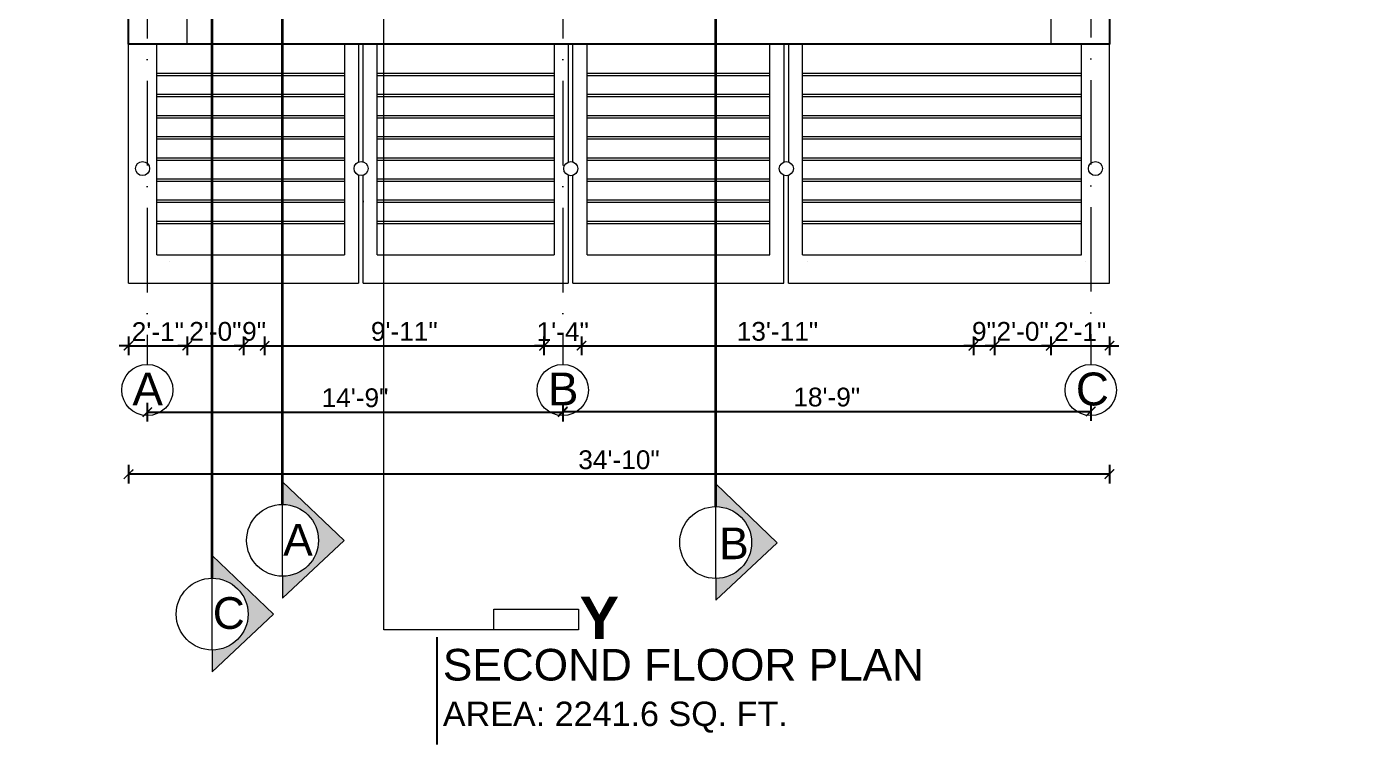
# Model space of a CAD drawing. Header units: inches. Extents: x 10755 to 33653, y -10992 to 10708.
# Drawn here: x 14934 to 15499, y 5820 to 6126 of the extents above; entities that cross this region are included whole.
import ezdxf

# ---------------------------------------------------------------- set-up
doc = ezdxf.new("R2010")
doc.units = ezdxf.units.IN
doc.header["$MEASUREMENT"] = 0
doc.linetypes.add('ACAD_ISO10W100', pattern=[18, 12, -3, 0, -3])
for name, color, linetype, lineweight in [('centerline', 9, 'ACAD_ISO10W100', 5), ('dim', 6, 'Continuous', 13), ('dimension center - 8', 134, 'Continuous', 13), ('dimension element- 8', 5, 'Continuous', 13), ('dimension overall - 8', 185, 'Continuous', 13), ('elevation1', 230, 'Continuous', 13), ('Section line-1-8', 172, 'Continuous', 35), ('SECTION LINE1', 6, 'Continuous', 18), ('Section text-1-8', 6, 'Continuous', 18), ('STAIRCASE', 143, 'Continuous', 15), ('title text 1', 113, 'Continuous', 25), ('wall', 1, 'Continuous', 35)]:
    doc.layers.add(name, color=color, linetype=linetype, lineweight=lineweight)
doc.layers.add('T-TEXT', color=230, linetype='Continuous')
doc.styles.add('arial', font='arial.ttf')
doc.styles.add('Prajwal', font='stylu.ttf', dxfattribs={"height": 9})
doc.styles.get("Standard").update_dxf_attribs({"font": 'arial.ttf'})
doc.styles.add('suren', font='times.ttf', dxfattribs={"height": 4})
doc.dimstyles.new('S8', dxfattribs={"dimscale": 8, "dimtxt": 1, "dimasz": 0.5, "dimexe": 0.5, "dimexo": 0.5, "dimgap": 0.25, "dimtad": 1, "dimzin": 3, "dimdsep": 46, "dimlunit": 4, "dimtxsty": 'Standard', "dimblk": 'ARCHTICK', "dimcen": 0, "dimclrd": 256, "dimclre": 256, "dimclrt": 6, "dimadec": 0, "dimazin": 0, "dimtfac": 0.5, "dimtix": 1, "dimtmove": 1, "dimatfit": 3, "dimfxl": 0.5, "dimfxlon": 1, "dimfrac": 1, "dimtolj": 1, "dimtzin": 0, "dimarcsym": 1})

# ---------------------------------------------------------------- blocks, each defined once
blk = doc.blocks.new('EWEWRTT')
at = {"layer": 'centerline', "ltscale": 3}
for p, q in [((176317.85, -3623.75), (176317.85, -4988.85)), ((176494.85, -3623.75), (176494.85, -4988.85)), ((176719.8, -3623.43), (176719.8, -4988.85))]:
    blk.add_line(p, q, dxfattribs=at)
at = {"layer": 'centerline', "linetype": 'Continuous'}
for centre in [(176317.85, -4999.76), (176494.85, -4999.76), (176719.8, -4999.76)]:
    blk.add_circle(centre, 10.91, dxfattribs=at)
at = {"layer": 'T-TEXT', "ltscale": 100, "char_height": 14, "width": 12.944, "attachment_point": 1, "style": 'suren'}
for s, insert in [('{\\fArial|b0|i0|c0|p34;A}', (176311.49, -4992.32)), ('{\\fArial|b0|i0|c0|p34;B}', (176488.49, -4992.32)), ('{\\fArial|b0|i0|c0|p34;C}', (176713.44, -4992.32))]:
    blk.add_mtext(s, dxfattribs=dict(at, insert=insert))
blk = doc.blocks.new('WEQQWQW')
at = {"layer": 'SECTION LINE1', "linetype": 'Continuous', "ltscale": 30}
for p, q in [((177253.09, -5101.89), (177253.09, -4560.95)), ((177299.94, -5101.89), (177253.09, -5101.89))]:
    blk.add_line(p, q, dxfattribs=at)
blk.add_lwpolyline([(177299.94, -5101.89), (177299.94, -5093.13), (177335.94, -5093.13), (177335.94, -5101.89)], close=True, dxfattribs=at)
at = {"layer": 'title text 1', "insert": (177353.24, -5087.85), "char_height": 18, "width": 3.410605131648481e-13, "attachment_point": 3, "style": 'Prajwal'}
blk.add_mtext('\\pi-24.83;{\\fArial|b1|i0|c0|p34;Y}', dxfattribs=at)
blk = doc.blocks.new('_ArchTick')
at = {"color": 0, "const_width": 0.15}
blk.add_lwpolyline([(-0.5, -0.5), (0.5, 0.5)], dxfattribs=at)
blk = doc.blocks.new('*D954')
at = {"layer": 'Defpoints', "color": 0, "transparency": 16777216}
for p in [(14977.6, 6140.48), (15002.6, 6140.48), (15002.6, 5990.31)]:
    blk.add_point(p, dxfattribs=at)
at = {"layer": 'dimension element- 8', "lineweight": -2, "transparency": 16777216}
for p, q in [((14977.6, 5994.31), (14977.6, 5986.31)), ((15002.6, 5994.31), (15002.6, 5986.31)), ((14977.6, 5990.31), (14973.6, 5990.31)), ((14977.6, 5990.31), (15002.6, 5990.31)), ((15002.6, 5990.31), (15006.6, 5990.31))]:
    blk.add_line(p, q, dxfattribs=at)
at = {"layer": 'dimension element- 8', "lineweight": -2, "transparency": 16777216, "xscale": 4, "yscale": 4, "zscale": 4}
blk.add_blockref('_ArchTick', (14977.6, 5990.31), dxfattribs=at)
at = {"layer": 'dimension element- 8', "lineweight": -2, "transparency": 16777216, "xscale": 4, "yscale": 4, "zscale": 4, "rotation": 180}
blk.add_blockref('_ArchTick', (15002.6, 5990.31), dxfattribs=at)
at = {"layer": 'dimension element- 8', "color": 6, "transparency": 16777216, "insert": (14990.1, 5996.33), "char_height": 8, "attachment_point": 5}
blk.add_mtext('\\A1;2\'-1"', dxfattribs=at)
blk = doc.blocks.new('*D955')
at = {"layer": 'Defpoints', "color": 0, "transparency": 16777216}
for p in [(15026.6, 6180.87), (15002.6, 6140.48), (15026.6, 5990.31)]:
    blk.add_point(p, dxfattribs=at)
at = {"layer": 'dimension element- 8', "lineweight": -2, "transparency": 16777216}
for p, q in [((15002.6, 5994.31), (15002.6, 5986.31)), ((15026.6, 5994.31), (15026.6, 5986.31)), ((15002.6, 5990.31), (14998.6, 5990.31)), ((15002.6, 5990.31), (15026.6, 5990.31)), ((15026.6, 5990.31), (15030.6, 5990.31))]:
    blk.add_line(p, q, dxfattribs=at)
at = {"layer": 'dimension element- 8', "lineweight": -2, "transparency": 16777216, "xscale": 4, "yscale": 4, "zscale": 4}
blk.add_blockref('_ArchTick', (15002.6, 5990.31), dxfattribs=at)
at = {"layer": 'dimension element- 8', "lineweight": -2, "transparency": 16777216, "xscale": 4, "yscale": 4, "zscale": 4, "rotation": 180}
blk.add_blockref('_ArchTick', (15026.6, 5990.31), dxfattribs=at)
at = {"layer": 'dimension element- 8', "color": 6, "transparency": 16777216, "insert": (15014.6, 5996.39), "char_height": 8, "attachment_point": 5}
blk.add_mtext('\\A1;2\'-0"', dxfattribs=at)
blk = doc.blocks.new('*D956')
at = {"layer": 'Defpoints', "color": 0, "transparency": 16777216}
for p in [(15026.6, 6180.87), (15035.6, 6180.87), (15035.6, 5990.31)]:
    blk.add_point(p, dxfattribs=at)
at = {"layer": 'dimension element- 8', "lineweight": -2, "transparency": 16777216}
for p, q in [((15026.6, 5994.31), (15026.6, 5986.31)), ((15035.6, 5994.31), (15035.6, 5986.31)), ((15026.6, 5990.31), (15022.6, 5990.31)), ((15026.6, 5990.31), (15035.6, 5990.31)), ((15035.6, 5990.31), (15039.6, 5990.31))]:
    blk.add_line(p, q, dxfattribs=at)
at = {"layer": 'dimension element- 8', "lineweight": -2, "transparency": 16777216, "xscale": 4, "yscale": 4, "zscale": 4}
blk.add_blockref('_ArchTick', (15026.6, 5990.31), dxfattribs=at)
at = {"layer": 'dimension element- 8', "lineweight": -2, "transparency": 16777216, "xscale": 4, "yscale": 4, "zscale": 4, "rotation": 180}
blk.add_blockref('_ArchTick', (15035.6, 5990.31), dxfattribs=at)
at = {"layer": 'dimension element- 8', "color": 6, "transparency": 16777216, "insert": (15031.1, 5996.39), "char_height": 8, "attachment_point": 5}
blk.add_mtext('\\A1;9"', dxfattribs=at)
blk = doc.blocks.new('*D957')
at = {"layer": 'Defpoints', "color": 0, "transparency": 16777216}
for p in [(15154.6, 6226.82), (15035.6, 6180.87), (15154.6, 5990.31)]:
    blk.add_point(p, dxfattribs=at)
at = {"layer": 'dimension element- 8', "lineweight": -2, "transparency": 16777216}
for p, q in [((15035.6, 5994.31), (15035.6, 5986.31)), ((15154.6, 5994.31), (15154.6, 5986.31)), ((15035.6, 5990.31), (15154.6, 5990.31))]:
    blk.add_line(p, q, dxfattribs=at)
at = {"layer": 'dimension element- 8', "lineweight": -2, "transparency": 16777216, "xscale": 4, "yscale": 4, "zscale": 4, "rotation": 180}
blk.add_blockref('_ArchTick', (15035.6, 5990.31), dxfattribs=at)
at = {"layer": 'dimension element- 8', "lineweight": -2, "transparency": 16777216, "xscale": 4, "yscale": 4, "zscale": 4}
blk.add_blockref('_ArchTick', (15154.6, 5990.31), dxfattribs=at)
at = {"layer": 'dimension element- 8', "color": 6, "transparency": 16777216, "insert": (15095.1, 5996.39), "char_height": 8, "attachment_point": 5}
blk.add_mtext('\\A1;9\'-11"', dxfattribs=at)
blk = doc.blocks.new('*D958')
at = {"layer": 'Defpoints', "color": 0, "transparency": 16777216}
for p in [(15154.6, 6226.82), (15170.6, 6226.82), (15170.6, 5990.31)]:
    blk.add_point(p, dxfattribs=at)
at = {"layer": 'dimension element- 8', "lineweight": -2, "transparency": 16777216}
for p, q in [((15154.6, 5994.31), (15154.6, 5986.31)), ((15170.6, 5994.31), (15170.6, 5986.31)), ((15154.6, 5990.31), (15150.6, 5990.31)), ((15154.6, 5990.31), (15170.6, 5990.31)), ((15170.6, 5990.31), (15174.6, 5990.31))]:
    blk.add_line(p, q, dxfattribs=at)
at = {"layer": 'dimension element- 8', "lineweight": -2, "transparency": 16777216, "xscale": 4, "yscale": 4, "zscale": 4}
blk.add_blockref('_ArchTick', (15154.6, 5990.31), dxfattribs=at)
at = {"layer": 'dimension element- 8', "lineweight": -2, "transparency": 16777216, "xscale": 4, "yscale": 4, "zscale": 4, "rotation": 180}
blk.add_blockref('_ArchTick', (15170.6, 5990.31), dxfattribs=at)
at = {"layer": 'dimension element- 8', "color": 6, "transparency": 16777216, "insert": (15162.6, 5996.33), "char_height": 8, "attachment_point": 5}
blk.add_mtext('\\A1;1\'-4"', dxfattribs=at)
blk = doc.blocks.new('*D959')
at = {"layer": 'Defpoints', "color": 0, "transparency": 16777216}
for p in [(15170.6, 6226.82), (15337.54, 6180.87), (15337.54, 5990.31)]:
    blk.add_point(p, dxfattribs=at)
at = {"layer": 'dimension element- 8', "lineweight": -2, "transparency": 16777216}
for p, q in [((15170.6, 5994.31), (15170.6, 5986.31)), ((15337.54, 5994.31), (15337.54, 5986.31)), ((15170.6, 5990.31), (15337.54, 5990.31))]:
    blk.add_line(p, q, dxfattribs=at)
at = {"layer": 'dimension element- 8', "lineweight": -2, "transparency": 16777216, "xscale": 4, "yscale": 4, "zscale": 4, "rotation": 180}
blk.add_blockref('_ArchTick', (15170.6, 5990.31), dxfattribs=at)
at = {"layer": 'dimension element- 8', "lineweight": -2, "transparency": 16777216, "xscale": 4, "yscale": 4, "zscale": 4}
blk.add_blockref('_ArchTick', (15337.54, 5990.31), dxfattribs=at)
at = {"layer": 'dimension element- 8', "color": 6, "transparency": 16777216, "insert": (15254.07, 5996.4), "char_height": 8, "attachment_point": 5}
blk.add_mtext('\\A1;13\'-11"', dxfattribs=at)
blk = doc.blocks.new('*D960')
at = {"layer": 'Defpoints', "color": 0, "transparency": 16777216}
for p in [(15337.54, 6180.87), (15346.54, 6180.87), (15346.54, 5990.31)]:
    blk.add_point(p, dxfattribs=at)
at = {"layer": 'dimension element- 8', "lineweight": -2, "transparency": 16777216}
for p, q in [((15337.54, 5994.31), (15337.54, 5986.31)), ((15346.54, 5994.31), (15346.54, 5986.31)), ((15337.54, 5990.31), (15333.54, 5990.31)), ((15337.54, 5990.31), (15346.54, 5990.31)), ((15346.54, 5990.31), (15350.54, 5990.31))]:
    blk.add_line(p, q, dxfattribs=at)
at = {"layer": 'dimension element- 8', "lineweight": -2, "transparency": 16777216, "xscale": 4, "yscale": 4, "zscale": 4}
blk.add_blockref('_ArchTick', (15337.54, 5990.31), dxfattribs=at)
at = {"layer": 'dimension element- 8', "lineweight": -2, "transparency": 16777216, "xscale": 4, "yscale": 4, "zscale": 4, "rotation": 180}
blk.add_blockref('_ArchTick', (15346.54, 5990.31), dxfattribs=at)
at = {"layer": 'dimension element- 8', "color": 6, "transparency": 16777216, "insert": (15342.04, 5996.39), "char_height": 8, "attachment_point": 5}
blk.add_mtext('\\A1;9"', dxfattribs=at)
blk = doc.blocks.new('*D961')
at = {"layer": 'Defpoints', "color": 0, "transparency": 16777216}
for p in [(15346.54, 6180.87), (15370.54, 6140.48), (15370.54, 5990.31)]:
    blk.add_point(p, dxfattribs=at)
at = {"layer": 'dimension element- 8', "lineweight": -2, "transparency": 16777216}
for p, q in [((15346.54, 5994.31), (15346.54, 5986.31)), ((15370.54, 5994.31), (15370.54, 5986.31)), ((15346.54, 5990.31), (15342.54, 5990.31)), ((15346.54, 5990.31), (15370.54, 5990.31)), ((15370.54, 5990.31), (15374.54, 5990.31))]:
    blk.add_line(p, q, dxfattribs=at)
at = {"layer": 'dimension element- 8', "lineweight": -2, "transparency": 16777216, "xscale": 4, "yscale": 4, "zscale": 4}
blk.add_blockref('_ArchTick', (15346.54, 5990.31), dxfattribs=at)
at = {"layer": 'dimension element- 8', "lineweight": -2, "transparency": 16777216, "xscale": 4, "yscale": 4, "zscale": 4, "rotation": 180}
blk.add_blockref('_ArchTick', (15370.54, 5990.31), dxfattribs=at)
at = {"layer": 'dimension element- 8', "color": 6, "transparency": 16777216, "insert": (15358.54, 5996.39), "char_height": 8, "attachment_point": 5}
blk.add_mtext('\\A1;2\'-0"', dxfattribs=at)
blk = doc.blocks.new('*D962')
at = {"layer": 'Defpoints', "color": 0, "transparency": 16777216}
for p in [(15370.54, 6140.48), (15395.54, 6140.48), (15395.54, 5990.31)]:
    blk.add_point(p, dxfattribs=at)
at = {"layer": 'dimension element- 8', "lineweight": -2, "transparency": 16777216}
for p, q in [((15370.54, 5994.31), (15370.54, 5986.31)), ((15395.54, 5994.31), (15395.54, 5986.31)), ((15370.54, 5990.31), (15366.54, 5990.31)), ((15370.54, 5990.31), (15395.54, 5990.31)), ((15395.54, 5990.31), (15399.54, 5990.31))]:
    blk.add_line(p, q, dxfattribs=at)
at = {"layer": 'dimension element- 8', "lineweight": -2, "transparency": 16777216, "xscale": 4, "yscale": 4, "zscale": 4}
blk.add_blockref('_ArchTick', (15370.54, 5990.31), dxfattribs=at)
at = {"layer": 'dimension element- 8', "lineweight": -2, "transparency": 16777216, "xscale": 4, "yscale": 4, "zscale": 4, "rotation": 180}
blk.add_blockref('_ArchTick', (15395.54, 5990.31), dxfattribs=at)
at = {"layer": 'dimension element- 8', "color": 6, "transparency": 16777216, "insert": (15383.04, 5996.33), "char_height": 8, "attachment_point": 5}
blk.add_mtext('\\A1;2\'-1"', dxfattribs=at)
blk = doc.blocks.new('*D1437')
at = {"layer": 'Defpoints', "color": 0, "transparency": 16777216}
for p in [(14985.6, 6018.59), (15162.6, 6018.59), (15162.6, 5962.03)]:
    blk.add_point(p, dxfattribs=at)
at = {"layer": 'dimension center - 8', "lineweight": -2, "transparency": 16777216}
for p, q in [((14985.6, 5966.03), (14985.6, 5958.03)), ((15162.6, 5966.03), (15162.6, 5958.03)), ((14985.6, 5962.03), (15162.6, 5962.03))]:
    blk.add_line(p, q, dxfattribs=at)
at = {"layer": 'dimension center - 8', "lineweight": -2, "transparency": 16777216, "xscale": 4, "yscale": 4, "zscale": 4, "rotation": 180}
blk.add_blockref('_ArchTick', (14985.6, 5962.03), dxfattribs=at)
at = {"layer": 'dimension center - 8', "lineweight": -2, "transparency": 16777216, "xscale": 4, "yscale": 4, "zscale": 4}
blk.add_blockref('_ArchTick', (15162.6, 5962.03), dxfattribs=at)
at = {"layer": 'dimension center - 8', "color": 6, "transparency": 16777216, "insert": (15074.1, 5968.11), "char_height": 8, "attachment_point": 5}
blk.add_mtext('\\A1;14\'-9"', dxfattribs=at)
blk = doc.blocks.new('*D1438')
at = {"layer": 'Defpoints', "color": 0, "transparency": 16777216}
for p in [(15162.6, 6022.89), (15387.54, 6022.89), (15387.54, 5962.33)]:
    blk.add_point(p, dxfattribs=at)
at = {"layer": 'dimension center - 8', "lineweight": -2, "transparency": 16777216}
for p, q in [((15162.6, 5966.33), (15162.6, 5958.33)), ((15387.54, 5966.33), (15387.54, 5958.33)), ((15162.6, 5962.33), (15387.54, 5962.33))]:
    blk.add_line(p, q, dxfattribs=at)
at = {"layer": 'dimension center - 8', "lineweight": -2, "transparency": 16777216, "xscale": 4, "yscale": 4, "zscale": 4, "rotation": 180}
blk.add_blockref('_ArchTick', (15162.6, 5962.33), dxfattribs=at)
at = {"layer": 'dimension center - 8', "lineweight": -2, "transparency": 16777216, "xscale": 4, "yscale": 4, "zscale": 4}
blk.add_blockref('_ArchTick', (15387.54, 5962.33), dxfattribs=at)
at = {"layer": 'dimension center - 8', "color": 6, "transparency": 16777216, "insert": (15275.07, 5968.41), "char_height": 8, "attachment_point": 5}
blk.add_mtext('\\A1;18\'-9"', dxfattribs=at)
blk = doc.blocks.new('*D1436')
at = {"layer": 'Defpoints', "color": 0, "transparency": 16777216}
for p in [(14977.6, 6056.94), (15395.54, 6056.94), (14977.6, 5935.61)]:
    blk.add_point(p, dxfattribs=at)
at = {"layer": 'dimension overall - 8', "lineweight": -2, "transparency": 16777216}
for p, q in [((14977.6, 5939.61), (14977.6, 5931.61)), ((15395.54, 5939.61), (15395.54, 5931.61)), ((15395.54, 5935.61), (14977.6, 5935.61))]:
    blk.add_line(p, q, dxfattribs=at)
at = {"layer": 'dimension overall - 8', "lineweight": -2, "transparency": 16777216, "xscale": 4, "yscale": 4, "zscale": 4, "rotation": 180}
blk.add_blockref('_ArchTick', (14977.6, 5935.61), dxfattribs=at)
at = {"layer": 'dimension overall - 8', "lineweight": -2, "transparency": 16777216, "xscale": 4, "yscale": 4, "zscale": 4}
blk.add_blockref('_ArchTick', (15395.54, 5935.61), dxfattribs=at)
at = {"layer": 'dimension overall - 8', "color": 6, "transparency": 16777216, "insert": (15186.57, 5941.7), "char_height": 8, "attachment_point": 5}
blk.add_mtext('\\A1;34\'-10"', dxfattribs=at)
blk = doc.blocks.new('s22')
at = {"layer": 'Section text-1-8'}
for points in [[(13885.15, 5932.37), (13885.15, 5922.72, -0.414214), (13900.46, 5907.41, -0.414214), (13885.15, 5892.1), (13885.15, 5882.81), (13911.36, 5907.33)], [(14069.68, 5931.42), (14069.68, 5921.78, -0.414214), (14084.99, 5906.47, -0.414214), (14069.68, 5891.16), (14069.68, 5881.86), (14095.89, 5906.39)], [(13855.15, 5900.94), (13855.15, 5891.29, -0.414214), (13870.46, 5875.98, -0.414214), (13855.15, 5860.67), (13855.15, 5851.38), (13881.36, 5875.9)]]:
    blk.add_hatch(color=256, dxfattribs=at).paths.add_polyline_path(points)
at = {"layer": 'Section line-1-8', "linetype": 'Continuous'}
for p, q in [((13885.15, 5922.72), (13885.15, 6308.55)), ((14069.68, 5921.78), (14069.68, 6306.51)), ((13855.15, 5891.29), (13855.15, 6277.12))]:
    blk.add_line(p, q, dxfattribs=at)
at = {"layer": 'Section text-1-8'}
for p, q in [((13885.15, 5892.45), (13885.15, 5923.07)), ((14069.68, 5891.51), (14069.68, 5922.13)), ((13855.15, 5861.02), (13855.15, 5891.64))]:
    blk.add_line(p, q, dxfattribs=at)
for points in [[(13885.15, 5892.1), (13885.15, 5882.81), (13911.36, 5907.33), (13885.15, 5932.37), (13885.15, 5922.72)], [(14069.68, 5891.16), (14069.68, 5881.86), (14095.89, 5906.39), (14069.68, 5931.42), (14069.68, 5921.78)], [(13855.15, 5860.67), (13855.15, 5851.38), (13881.36, 5875.9), (13855.15, 5900.94), (13855.15, 5891.29)]]:
    blk.add_lwpolyline(points, dxfattribs=at)
for centre in [(13885.15, 5907.41), (14069.68, 5906.47), (13855.15, 5875.98)]:
    blk.add_circle(centre, 15.31, dxfattribs=at)
at = {"layer": 'Section text-1-8', "char_height": 13.5, "attachment_point": 7, "style": 'arial'}
for s, insert in [('A', (13885.43, 5900.93)), ('B', (14071.17, 5899.38)), ('C', (13855.43, 5869.5))]:
    blk.add_mtext(s, dxfattribs=dict(at, insert=insert))
blk = doc.blocks.new('*D3622')
at = {"layer": 'Defpoints', "color": 0, "transparency": 16777216}
for p in [(10864.08, 6434.82), (31531.53, 6434.82), (31551.39, 6095.11)]:
    blk.add_point(p, dxfattribs=at)
at = {"layer": 'dim', "lineweight": -2, "transparency": 16777216}
for p, q in [((31527.53, 6434.82), (31535.53, 6434.82)), ((31531.53, 6095.11), (31531.53, 6434.82)), ((31535.53, 6095.11), (31527.53, 6095.11))]:
    blk.add_line(p, q, dxfattribs=at)
at = {"layer": 'dim', "lineweight": -2, "transparency": 16777216, "xscale": 4, "yscale": 4, "zscale": 4}
for p, rotation in [((31531.53, 6434.82), 90), ((31531.53, 6095.11), 270)]:
    blk.add_blockref('_ArchTick', p, dxfattribs=dict(at, rotation=rotation))
at = {"layer": 'dim', "color": 6, "transparency": 16777216, "insert": (31525.42, 6264.96), "char_height": 8, "attachment_point": 5, "rotation": 90}
blk.add_mtext('\\A1;28\'-3{\\H0.500000x;\\S3#4;}"', dxfattribs=at)

msp = doc.modelspace()

# ---------------------------------------------------------------- linework, layer by layer
for p, q in [((14995.002, 6026.07), (14995.002, 6026.034)), ((15385.467, 6026.07), (15385.467, 6026.034))]:
    msp.add_line(p, q)
at = {"layer": 'Defpoints'}
msp.add_lwpolyline([(14977.597, 7285.819), (15168.597, 7285.819), (15168.597, 7225.819), (15395.174, 7225.819), (15395.546, 7225.819), (15395.546, 6118.819), (14977.597, 6118.819), (14977.597, 7285.819)], dxfattribs=at)
at = {"layer": 'elevation1'}
for p, q in [((14977.597, 6017.034), (14977.597, 6118.819)), ((14989.597, 6029.034), (14989.597, 6118.819)), ((15069.586, 6118.819), (15069.586, 6029.034)), ((15075.586, 6118.819), (15075.586, 6068.6)), ((15077.586, 6068.657), (15077.586, 6118.819)), ((15083.586, 6029.034), (15083.586, 6118.819)), ((15158.949, 6119.012), (15158.949, 6029.034)), ((15164.949, 6119.012), (15164.949, 6068.564)), ((15166.949, 6068.621), (15166.949, 6119)), ((15172.949, 6029.034), (15172.949, 6119)), ((15250.771, 6029.034), (15250.771, 6118.819)), ((15256.771, 6118.819), (15256.771, 6068.564)), ((15258.771, 6118.819), (15258.771, 6068.621)), ((15264.771, 6029.034), (15264.771, 6118.819)), ((15383.544, 6029.034), (15383.544, 6118.819)), ((15395.544, 6017.034), (15395.544, 6118.819)), ((15069.586, 6106.298), (14989.597, 6106.298)), ((15069.586, 6105.302), (14989.597, 6105.302)), ((15158.949, 6106.298), (15083.586, 6106.298)), ((15158.949, 6105.302), (15083.586, 6105.302)), ((15250.771, 6106.298), (15172.949, 6106.298)), ((15250.771, 6105.302), (15172.949, 6105.302)), ((15383.544, 6106.298), (15264.771, 6106.298)), ((15383.544, 6105.302), (15264.771, 6105.302)), ((15069.586, 6097.298), (14989.597, 6097.298)), ((15069.586, 6096.303), (14989.597, 6096.303)), ((15158.949, 6097.298), (15083.586, 6097.298)), ((15158.949, 6096.303), (15083.586, 6096.303)), ((15250.771, 6097.298), (15172.949, 6097.298)), ((15250.771, 6096.303), (15172.949, 6096.303)), ((15383.544, 6097.298), (15264.771, 6097.298)), ((15383.544, 6096.303), (15264.771, 6096.303)), ((15069.586, 6088.298), (14989.597, 6088.298)), ((15069.586, 6087.303), (14989.597, 6087.303)), ((15158.949, 6088.298), (15083.586, 6088.298)), ((15158.949, 6087.303), (15083.586, 6087.303)), ((15250.771, 6088.298), (15172.949, 6088.298)), ((15250.771, 6087.303), (15172.949, 6087.303)), ((15383.544, 6088.298), (15264.771, 6088.298)), ((15383.544, 6087.303), (15264.771, 6087.303)), ((15069.586, 6079.298), (14989.597, 6079.298)), ((15158.949, 6079.298), (15083.586, 6079.298)), ((15250.771, 6079.298), (15172.949, 6079.298)), ((15383.544, 6079.298), (15264.771, 6079.298)), ((15069.586, 6078.303), (14989.597, 6078.303)), ((15158.949, 6078.303), (15083.586, 6078.303)), ((15250.771, 6078.303), (15172.949, 6078.303)), ((15383.544, 6078.303), (15264.771, 6078.303)), ((15069.586, 6070.298), (14989.597, 6070.298)), ((15069.586, 6069.303), (14989.597, 6069.303)), ((15158.949, 6070.298), (15083.586, 6070.298)), ((15158.949, 6069.303), (15083.586, 6069.303)), ((15250.771, 6070.298), (15172.949, 6070.298)), ((15250.771, 6069.303), (15172.949, 6069.303)), ((15383.544, 6070.298), (15264.771, 6070.298)), ((15383.544, 6069.303), (15264.771, 6069.303)), ((15075.586, 6063.003), (15075.586, 6017.034)), ((15077.586, 6017.034), (15077.586, 6062.946)), ((15164.949, 6062.967), (15164.949, 6017.034)), ((15166.949, 6017.034), (15166.949, 6062.909)), ((15256.771, 6017.034), (15256.771, 6062.967)), ((15258.771, 6017.034), (15258.771, 6062.909)), ((15069.586, 6061.298), (14989.597, 6061.298)), ((15069.586, 6060.303), (14989.597, 6060.303)), ((15158.949, 6061.298), (15083.586, 6061.298)), ((15158.949, 6060.303), (15083.586, 6060.303)), ((15250.771, 6061.298), (15172.949, 6061.298)), ((15250.771, 6060.303), (15172.949, 6060.303)), ((15383.544, 6061.298), (15264.771, 6061.298)), ((15383.544, 6060.303), (15264.771, 6060.303)), ((15069.586, 6052.299), (14989.597, 6052.299)), ((15069.586, 6051.303), (14989.597, 6051.303)), ((15077.586, 6052.112), (15077.586, 6051.449)), ((15158.949, 6052.299), (15083.586, 6052.299)), ((15158.949, 6051.303), (15083.586, 6051.303)), ((15250.771, 6052.299), (15172.949, 6052.299)), ((15250.771, 6051.303), (15172.949, 6051.303)), ((15383.544, 6052.299), (15264.771, 6052.299)), ((15383.544, 6051.303), (15264.771, 6051.303)), ((15069.586, 6043.299), (14989.597, 6043.299)), ((15069.586, 6042.304), (14989.597, 6042.304)), ((15158.949, 6043.299), (15083.586, 6043.299)), ((15158.949, 6042.304), (15083.586, 6042.304)), ((15250.771, 6043.299), (15172.949, 6043.299)), ((15250.771, 6042.304), (15172.949, 6042.304)), ((15383.544, 6043.299), (15264.771, 6043.299)), ((15383.544, 6042.304), (15264.771, 6042.304)), ((14989.597, 6029.034), (15069.586, 6029.034)), ((15083.586, 6029.034), (15158.949, 6029.034)), ((15172.949, 6029.034), (15250.771, 6029.034)), ((15264.771, 6029.034), (15383.544, 6029.034)), ((15266.771, 6026.07), (15266.771, 6026.034)), ((14977.597, 6017.034), (15075.586, 6017.034)), ((15077.586, 6017.034), (15164.949, 6017.034)), ((15166.949, 6017.034), (15175.767, 6017.034)), ((15175.767, 6017.034), (15256.771, 6017.034)), ((15258.771, 6017.034), (15395.544, 6017.034))]:
    msp.add_line(p, q, dxfattribs=at)
for centre in [(14983.597, 6065.801), (15076.667, 6065.801), (15166.03, 6065.765), (15257.853, 6065.765), (15389.544, 6065.801)]:
    msp.add_circle(centre, 3, dxfattribs=at)
at = {"layer": 'STAIRCASE', "linetype": 'Continuous', "ltscale": 30}
for p, q in [((14977.597, 6140.48), (14977.597, 6118.819)), ((15002.597, 6118.819), (15002.597, 6140.48)), ((15370.544, 6140.48), (15370.544, 6118.819)), ((15395.544, 6140.48), (15395.544, 6118.819)), ((14977.597, 6118.819), (14991.782, 6118.819)), ((15386.544, 6118.819), (14991.782, 6118.819)), ((15386.544, 6118.819), (15395.544, 6118.819))]:
    msp.add_line(p, q, dxfattribs=at)
at = {"layer": 'title text 1', "linetype": 'Continuous', "ltscale": 30}
msp.add_line((15108.991, 5866.208), (15108.991, 5820.438), dxfattribs=at)

# ---------------------------------------------------------------- block references
at = {"layer": 'dimension center - 8'}
msp.add_blockref('s22', (1158.078, 0), dxfattribs=at)
at = {"layer": 'wall', "linetype": 'Continuous'}
msp.add_blockref('WEQQWQW', (-162166.675, 10971.215), dxfattribs=at)
at = {"layer": 'wall', "linetype": 'Continuous', "ltscale": 30}
msp.add_blockref('EWEWRTT', (-161332.252, 10971.215), dxfattribs=at)

# ---------------------------------------------------------------- texts
at = {"layer": 'title text 1', "insert": (15111.53, 5861.164), "char_height": 10.1088, "width": 301.72993, "attachment_point": 1, "style": 'Prajwal'}
msp.add_mtext('{\\fSansSerif|b0|i0|c2|p2;\\H1.333x;SECOND FLOOR PLAN\\P\\H0.7718x;AREA: 2241.6 SQ. FT. }', dxfattribs=at)

# ---------------------------------------------------------------- dimensions: what is measured, and where the dimension line sits
at = {"layer": 'dim'}
dim = msp.add_linear_dim(base=(31531.53, 6434.819), p1=(31551.386, 6095.11), p2=(10864.084, 6434.819), angle=270, dimstyle='S8', dxfattribs=at)
dim.commit()
dim.dimension.update_dxf_attribs({"geometry": '*D3622', "text_midpoint": (31525.415, 6264.964)})
at = {"layer": 'dimension center - 8'}
for base, p1, p2, picture, middle in [((15387.544, 5962.33), (15162.597, 6022.893), (15387.544, 6022.893), '*D1438', (15275.071, 5968.415)), ((15162.597, 5962.028), (14985.597, 6018.591), (15162.597, 6018.591), '*D1437', (15074.097, 5968.112))]:
    dim = msp.add_linear_dim(base=base, p1=p1, p2=p2, dimstyle='S8', dxfattribs=at)
    dim.commit()
    dim.dimension.update_dxf_attribs({"geometry": picture, "text_midpoint": middle})
at = {"layer": 'dimension element- 8'}
for base, p1, p2, picture, middle in [((15154.597, 5990.31), (15035.597, 6180.875), (15154.597, 6226.819), '*D957', (15095.097, 5996.395)), ((15170.597, 5990.31), (15154.597, 6226.819), (15170.597, 6226.819), '*D958', (15162.597, 5996.326)), ((15337.544, 5990.31), (15170.597, 6226.819), (15337.544, 6180.875), '*D959', (15254.071, 5996.397)), ((15026.597, 5990.31), (15002.597, 6140.48), (15026.597, 6180.875), '*D955', (15014.597, 5996.395)), ((15035.597, 5990.31), (15026.597, 6180.875), (15035.597, 6180.875), '*D956', (15031.097, 5996.395)), ((15346.544, 5990.31), (15337.544, 6180.875), (15346.544, 6180.875), '*D960', (15342.044, 5996.395)), ((15370.544, 5990.31), (15346.544, 6180.875), (15370.544, 6140.48), '*D961', (15358.544, 5996.395)), ((15002.597, 5990.31), (14977.597, 6140.48), (15002.597, 6140.48), '*D954', (14990.097, 5996.326)), ((15395.544, 5990.31), (15370.544, 6140.48), (15395.544, 6140.48), '*D962', (15383.044, 5996.326))]:
    dim = msp.add_linear_dim(base=base, p1=p1, p2=p2, dimstyle='S8', dxfattribs=at)
    dim.commit()
    dim.dimension.update_dxf_attribs({"geometry": picture, "text_midpoint": middle})
at = {"layer": 'dimension overall - 8'}
dim = msp.add_linear_dim(base=(14977.597, 5935.608), p1=(15395.544, 6056.938), p2=(14977.597, 6056.938), dimstyle='S8', dxfattribs=at)
dim.commit()
dim.dimension.update_dxf_attribs({"geometry": '*D1436', "text_midpoint": (15186.571, 5941.696)})

doc.saveas('drawing.dxf')
